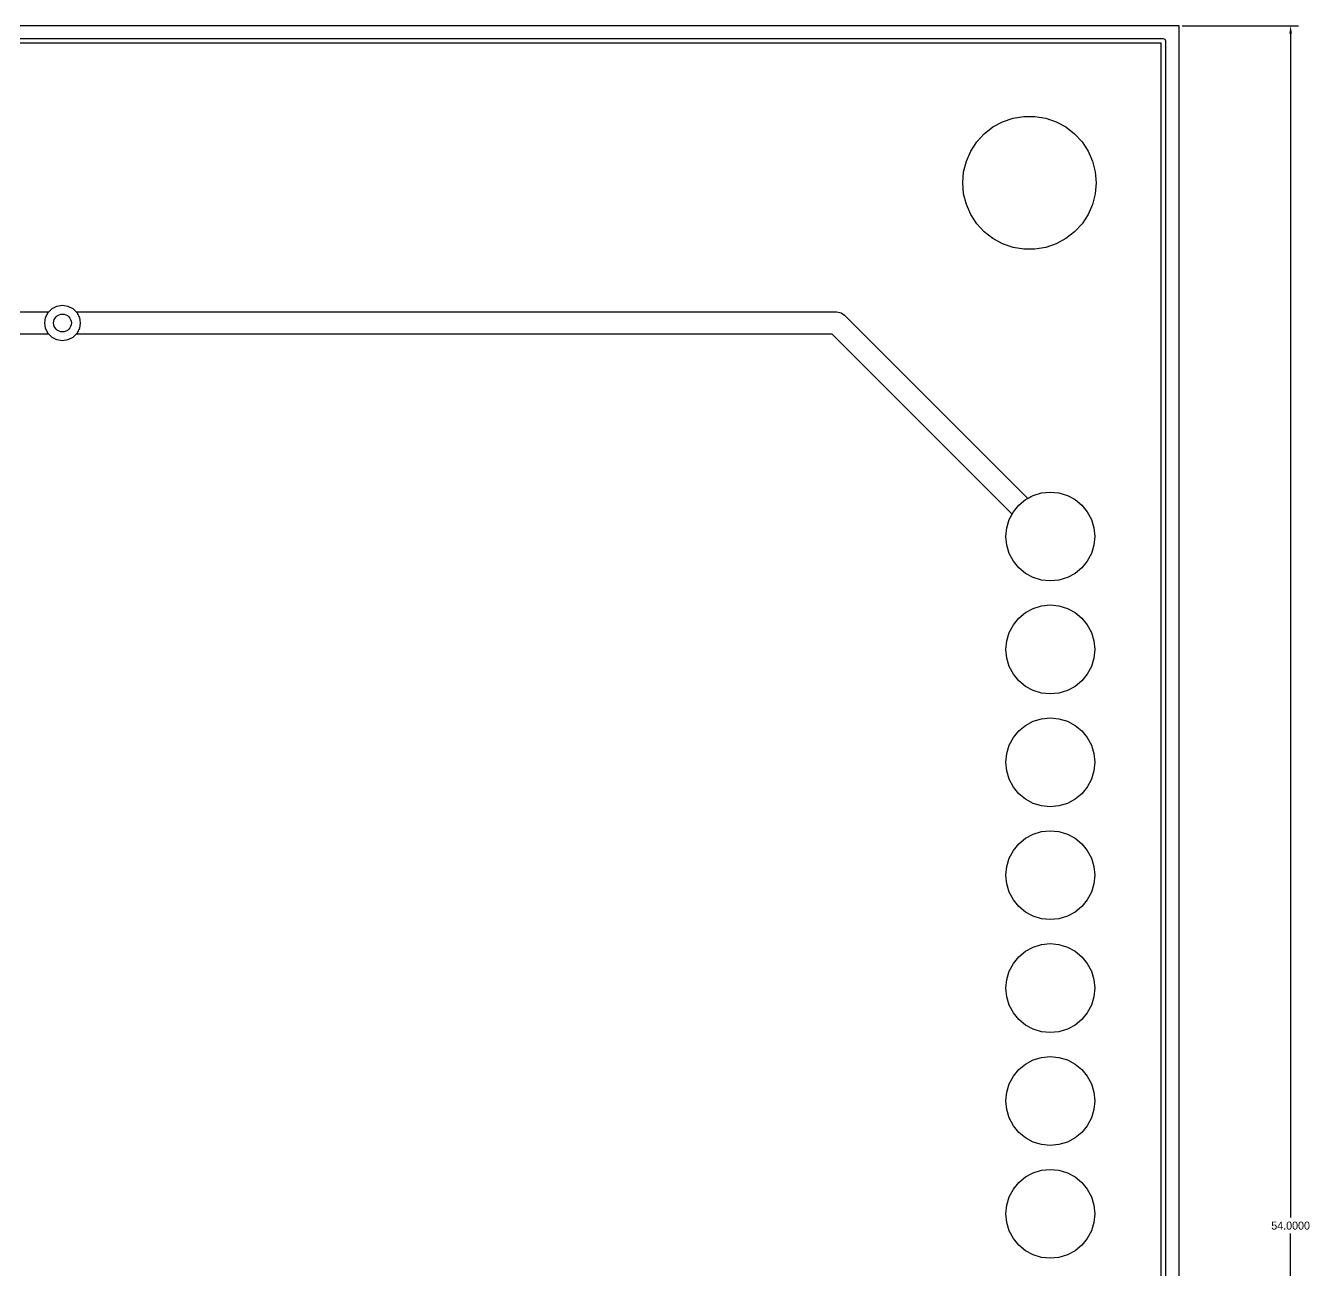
# Model space of a CAD drawing. Header units: millimetres. Extents: x 0 to 489, y -139 to 89.
# Drawn here: x 37.14 to 66.04, y 27.01 to 55.01 of the extents above; entities that cross this region are included whole.
import ezdxf

# ---------------------------------------------------------------- set-up
doc = ezdxf.new("R2010")
doc.units = ezdxf.units.MM
doc.header["$MEASUREMENT"] = 0
doc.layers.get('0').update_dxf_attribs({"linetype": 'CONTINUOUS'})
doc.layers.get('Defpoints').update_dxf_attribs({"linetype": 'CONTINUOUS'})
doc.layers.add('BLACK', color=7, linetype='CONTINUOUS')
doc.dimstyles.get("Standard").update_dxf_attribs({"dimtxt": 0.18, "dimasz": 0.18, "dimexe": 0.18, "dimexo": 0.0625, "dimgap": 0.09, "dimtad": 0, "dimtih": 1, "dimtoh": 1, "dimdec": 4, "dimzin": 0, "dimdsep": 46, "dimtxsty": 'Standard', "dimcen": 0.09, "dimadec": 0, "dimazin": 0, "dimtfac": 1, "dimtdec": 4, "dimtofl": 0, "dimtmove": 0, "dimatfit": 3, "dimfxl": 1, "dimtolj": 1, "dimtzin": 0, "dimarcsym": 0})

# ---------------------------------------------------------------- blocks, each defined once
blk = doc.blocks.new('*D0')
at = {"color": 0, "linetype": 'Continuous', "lineweight": -2, "transparency": 16777216}
for p, q in [((63.158, 55.01), (65.78, 55.01)), ((65.6, 54.83), (65.6, 28.19)), ((65.6, 1.19), (65.6, 27.83)), ((63.158, 1.01), (65.78, 1.01))]:
    blk.add_line(p, q, dxfattribs=at)
at = {"color": 0, "linetype": 'Continuous', "transparency": 16777216}
for points in [[(65.57, 54.83), (65.63, 54.83), (65.6, 55.01)], [(65.57, 1.19), (65.63, 1.19), (65.6, 1.01)]]:
    blk.add_solid(points, dxfattribs=at)
at = {"layer": 'Defpoints', "color": 0, "linetype": 'Continuous', "transparency": 16777216}
for p in [(63.096, 55.01), (63.096, 1.01), (65.6, 1.01)]:
    blk.add_point(p, dxfattribs=at)
at = {"color": 0, "linetype": 'Continuous', "transparency": 16777216, "insert": (65.6, 28.01), "char_height": 0.18, "attachment_point": 5}
blk.add_mtext('\\A1;54.0000', dxfattribs=at)

msp = doc.modelspace()

# ---------------------------------------------------------------- linework, layer by layer
at = {"linetype": 'Continuous'}
msp.add_lwpolyline([(0.09581, 1.00993), (63.09581, 1.00993), (63.09581, 55.00993), (0.09581, 55.00993)], close=True, dxfattribs=at)
at = {"layer": 'BLACK', "linetype": 'Continuous'}
for p, q in [((0.50407, 54.72039), (62.73407, 54.72039)), ((62.73407, 54.72039), (62.76907, 54.70579)), ((62.76907, 54.70579), (62.78407, 54.67039)), ((62.78407, 54.67039), (62.78407, 1.33039)), ((62.68407, 54.62039), (0.55407, 54.62039)), ((62.68407, 1.38039), (62.68407, 54.62039)), ((59.12107, 52.84909), (59.35607, 52.92949)), ((59.12107, 52.84909), (59.35607, 52.92949)), ((59.35607, 52.92949), (59.60007, 52.97029)), ((59.35607, 52.92949), (59.60007, 52.97029)), ((59.60007, 52.97029), (59.84807, 52.97029)), ((59.60007, 52.97029), (59.84807, 52.97029)), ((59.84807, 52.97029), (60.09207, 52.92949)), ((59.84807, 52.97029), (60.09207, 52.92949)), ((60.09207, 52.92949), (60.32707, 52.84909)), ((60.09207, 52.92949), (60.32707, 52.84909)), ((58.70807, 52.57899), (58.90407, 52.73119)), ((58.70807, 52.57899), (58.90407, 52.73119)), ((58.90407, 52.73119), (59.12107, 52.84909)), ((58.90407, 52.73119), (59.12107, 52.84909)), ((60.32707, 52.84909), (60.54407, 52.73119)), ((60.32707, 52.84909), (60.54407, 52.73119)), ((60.54407, 52.73119), (60.74007, 52.57899)), ((60.54407, 52.73119), (60.74007, 52.57899)), ((58.40507, 52.18929), (58.54007, 52.39669)), ((58.40507, 52.18929), (58.54007, 52.39669)), ((58.54007, 52.39669), (58.70807, 52.57899)), ((58.54007, 52.39669), (58.70807, 52.57899)), ((60.74007, 52.57899), (60.90807, 52.39669)), ((60.74007, 52.57899), (60.90807, 52.39669)), ((60.90807, 52.39669), (61.04307, 52.18929)), ((60.90807, 52.39669), (61.04307, 52.18929)), ((58.30507, 51.96239), (58.40507, 52.18929)), ((58.30507, 51.96239), (58.40507, 52.18929)), ((61.04307, 52.18929), (61.14307, 51.96239)), ((61.04307, 52.18929), (61.14307, 51.96239)), ((58.24407, 51.72229), (58.30507, 51.96239)), ((58.24407, 51.72229), (58.30507, 51.96239)), ((61.14307, 51.96239), (61.20407, 51.72229)), ((61.14307, 51.96239), (61.20407, 51.72229)), ((58.22407, 51.47539), (58.24407, 51.72229)), ((58.22407, 51.47539), (58.24407, 51.72229)), ((58.24407, 51.22849), (58.22407, 51.47539)), ((58.24407, 51.22849), (58.22407, 51.47539)), ((61.20407, 51.72229), (61.22407, 51.47539)), ((61.20407, 51.72229), (61.22407, 51.47539)), ((61.22407, 51.47539), (61.20407, 51.22849)), ((61.22407, 51.47539), (61.20407, 51.22849)), ((58.30507, 50.98839), (58.24407, 51.22849)), ((58.30507, 50.98839), (58.24407, 51.22849)), ((61.20407, 51.22849), (61.14307, 50.98839)), ((61.20407, 51.22849), (61.14307, 50.98839)), ((58.40507, 50.76149), (58.30507, 50.98839)), ((58.40507, 50.76149), (58.30507, 50.98839)), ((61.14307, 50.98839), (61.04307, 50.76149)), ((61.14307, 50.98839), (61.04307, 50.76149)), ((58.54007, 50.55409), (58.40507, 50.76149)), ((58.54007, 50.55409), (58.40507, 50.76149)), ((61.04307, 50.76149), (60.90807, 50.55409)), ((61.04307, 50.76149), (60.90807, 50.55409)), ((58.70807, 50.37179), (58.54007, 50.55409)), ((58.70807, 50.37179), (58.54007, 50.55409)), ((58.90407, 50.21969), (58.70807, 50.37179)), ((58.90407, 50.21969), (58.70807, 50.37179)), ((60.74007, 50.37179), (60.54407, 50.21969)), ((60.74007, 50.37179), (60.54407, 50.21969)), ((60.90807, 50.55409), (60.74007, 50.37179)), ((60.90807, 50.55409), (60.74007, 50.37179)), ((59.12107, 50.10169), (58.90407, 50.21969)), ((59.12107, 50.10169), (58.90407, 50.21969)), ((59.35607, 50.02129), (59.12107, 50.10169)), ((59.35607, 50.02129), (59.12107, 50.10169)), ((59.60007, 49.98049), (59.35607, 50.02129)), ((59.60007, 49.98049), (59.35607, 50.02129)), ((60.09207, 50.02129), (59.84807, 49.98049)), ((60.09207, 50.02129), (59.84807, 49.98049)), ((60.32707, 50.10169), (60.09207, 50.02129)), ((60.32707, 50.10169), (60.09207, 50.02129)), ((60.54407, 50.21969), (60.32707, 50.10169)), ((60.54407, 50.21969), (60.32707, 50.10169)), ((59.84807, 49.98049), (59.60007, 49.98049)), ((59.84807, 49.98049), (59.60007, 49.98049)), ((36.06407, 48.57039), (37.66007, 48.57039)), ((37.58907, 48.44399), (37.64507, 48.55549)), ((37.64507, 48.55549), (37.73407, 48.64399)), ((37.66007, 48.57039), (37.73407, 48.64399)), ((37.73407, 48.64399), (37.84507, 48.70079)), ((37.73407, 48.64399), (37.84507, 48.70079)), ((37.84507, 48.70079), (37.96907, 48.72039)), ((37.84507, 48.70079), (37.96907, 48.72039)), ((37.96907, 48.72039), (38.09307, 48.70079)), ((37.96907, 48.72039), (38.09307, 48.70079)), ((38.09307, 48.70079), (38.20407, 48.64399)), ((38.09307, 48.70079), (38.20407, 48.64399)), ((38.20407, 48.64399), (38.27807, 48.57039)), ((38.20407, 48.64399), (38.29307, 48.55549)), ((38.27807, 48.57039), (55.38907, 48.57039)), ((38.29307, 48.55549), (38.34907, 48.44399)), ((55.38907, 48.57039), (55.48507, 48.55139)), ((37.56907, 48.32039), (37.58907, 48.44399)), ((37.58907, 48.19679), (37.56907, 48.32039)), ((38.34907, 48.44399), (38.36907, 48.32039)), ((38.36907, 48.32039), (38.34907, 48.19679)), ((55.48507, 48.55139), (55.56607, 48.49719)), ((55.56607, 48.49719), (59.68907, 44.37389)), ((37.66007, 48.07039), (36.16807, 48.07039)), ((37.64507, 48.08529), (37.58907, 48.19679)), ((37.73407, 47.99679), (37.64507, 48.08529)), ((37.73407, 47.99679), (37.66007, 48.07039)), ((37.84507, 47.93999), (37.73407, 47.99679)), ((37.84507, 47.93999), (37.73407, 47.99679)), ((38.20407, 47.99679), (38.09307, 47.93999)), ((38.20407, 47.99679), (38.09307, 47.93999)), ((38.29307, 48.08529), (38.20407, 47.99679)), ((38.27807, 48.07039), (38.20407, 47.99679)), ((55.28507, 48.07039), (38.27807, 48.07039)), ((38.34907, 48.19679), (38.29307, 48.08529)), ((59.33507, 44.02039), (55.28507, 48.07039)), ((37.96907, 47.92039), (37.84507, 47.93999)), ((37.96907, 47.92039), (37.84507, 47.93999)), ((38.09307, 47.93999), (37.96907, 47.92039)), ((38.09307, 47.93999), (37.96907, 47.92039)), ((59.99907, 44.49619), (60.19407, 44.51539)), ((59.99907, 44.49619), (60.19407, 44.51539)), ((59.99907, 44.49619), (60.19407, 44.51539)), ((59.99907, 44.49619), (60.19407, 44.51539)), ((60.19407, 44.51539), (60.38907, 44.49619)), ((60.19407, 44.51539), (60.38907, 44.49619)), ((60.19407, 44.51539), (60.38907, 44.49619)), ((60.19407, 44.51539), (60.38907, 44.49619)), ((59.36307, 44.07099), (59.48707, 44.22249)), ((59.36307, 44.07099), (59.48707, 44.22249)), ((59.36307, 44.07099), (59.48707, 44.22249)), ((59.48707, 44.22249), (59.63807, 44.34689)), ((59.48707, 44.22249), (59.63807, 44.34689)), ((59.48707, 44.22249), (59.63807, 44.34689)), ((59.63807, 44.34689), (59.81107, 44.43929)), ((59.63807, 44.34689), (59.81107, 44.43929)), ((59.63807, 44.34689), (59.81107, 44.43929)), ((59.68907, 44.37389), (59.81107, 44.43929)), ((59.81107, 44.43929), (59.99907, 44.49619)), ((59.81107, 44.43929), (59.99907, 44.49619)), ((59.81107, 44.43929), (59.99907, 44.49619)), ((59.81107, 44.43929), (59.99907, 44.49619)), ((60.38907, 44.49619), (60.57707, 44.43929)), ((60.38907, 44.49619), (60.57707, 44.43929)), ((60.38907, 44.49619), (60.57707, 44.43929)), ((60.38907, 44.49619), (60.57707, 44.43929)), ((60.57707, 44.43929), (60.75007, 44.34689)), ((60.57707, 44.43929), (60.75007, 44.34689)), ((60.57707, 44.43929), (60.75007, 44.34689)), ((60.57707, 44.43929), (60.75007, 44.34689)), ((60.75007, 44.34689), (60.90107, 44.22249)), ((60.75007, 44.34689), (60.90107, 44.22249)), ((60.75007, 44.34689), (60.90107, 44.22249)), ((60.75007, 44.34689), (60.90107, 44.22249)), ((60.90107, 44.22249), (61.02507, 44.07099)), ((60.90107, 44.22249), (61.02507, 44.07099)), ((60.90107, 44.22249), (61.02507, 44.07099)), ((60.90107, 44.22249), (61.02507, 44.07099)), ((59.27007, 43.89809), (59.36307, 44.07099)), ((59.27007, 43.89809), (59.36307, 44.07099)), ((59.27007, 43.89809), (59.36307, 44.07099)), ((59.27007, 43.89809), (59.33507, 44.02039)), ((61.02507, 44.07099), (61.11807, 43.89809)), ((61.02507, 44.07099), (61.11807, 43.89809)), ((61.02507, 44.07099), (61.11807, 43.89809)), ((61.02507, 44.07099), (61.11807, 43.89809)), ((59.19407, 43.51539), (59.21307, 43.71049)), ((59.19407, 43.51539), (59.21307, 43.71049)), ((59.19407, 43.51539), (59.21307, 43.71049)), ((59.19407, 43.51539), (59.21307, 43.71049)), ((59.21307, 43.71049), (59.27007, 43.89809)), ((59.21307, 43.71049), (59.27007, 43.89809)), ((59.21307, 43.71049), (59.27007, 43.89809)), ((59.21307, 43.71049), (59.27007, 43.89809)), ((61.11807, 43.89809), (61.17507, 43.71049)), ((61.11807, 43.89809), (61.17507, 43.71049)), ((61.11807, 43.89809), (61.17507, 43.71049)), ((61.11807, 43.89809), (61.17507, 43.71049)), ((61.17507, 43.71049), (61.19407, 43.51539)), ((61.17507, 43.71049), (61.19407, 43.51539)), ((61.17507, 43.71049), (61.19407, 43.51539)), ((61.17507, 43.71049), (61.19407, 43.51539)), ((59.21307, 43.32029), (59.19407, 43.51539)), ((59.21307, 43.32029), (59.19407, 43.51539)), ((59.21307, 43.32029), (59.19407, 43.51539)), ((59.21307, 43.32029), (59.19407, 43.51539)), ((61.19407, 43.51539), (61.17507, 43.32029)), ((61.19407, 43.51539), (61.17507, 43.32029)), ((61.19407, 43.51539), (61.17507, 43.32029)), ((61.19407, 43.51539), (61.17507, 43.32029)), ((59.27007, 43.13269), (59.21307, 43.32029)), ((59.27007, 43.13269), (59.21307, 43.32029)), ((59.27007, 43.13269), (59.21307, 43.32029)), ((59.27007, 43.13269), (59.21307, 43.32029)), ((59.36307, 42.95979), (59.27007, 43.13269)), ((59.36307, 42.95979), (59.27007, 43.13269)), ((59.36307, 42.95979), (59.27007, 43.13269)), ((59.36307, 42.95979), (59.27007, 43.13269)), ((61.11807, 43.13269), (61.02507, 42.95979)), ((61.11807, 43.13269), (61.02507, 42.95979)), ((61.11807, 43.13269), (61.02507, 42.95979)), ((61.11807, 43.13269), (61.02507, 42.95979)), ((61.17507, 43.32029), (61.11807, 43.13269)), ((61.17507, 43.32029), (61.11807, 43.13269)), ((61.17507, 43.32029), (61.11807, 43.13269)), ((61.17507, 43.32029), (61.11807, 43.13269)), ((59.48707, 42.80829), (59.36307, 42.95979)), ((59.48707, 42.80829), (59.36307, 42.95979)), ((59.48707, 42.80829), (59.36307, 42.95979)), ((59.48707, 42.80829), (59.36307, 42.95979)), ((59.63807, 42.68389), (59.48707, 42.80829)), ((59.63807, 42.68389), (59.48707, 42.80829)), ((59.63807, 42.68389), (59.48707, 42.80829)), ((59.63807, 42.68389), (59.48707, 42.80829)), ((60.90107, 42.80829), (60.75007, 42.68389)), ((60.90107, 42.80829), (60.75007, 42.68389)), ((60.90107, 42.80829), (60.75007, 42.68389)), ((60.90107, 42.80829), (60.75007, 42.68389)), ((61.02507, 42.95979), (60.90107, 42.80829)), ((61.02507, 42.95979), (60.90107, 42.80829)), ((61.02507, 42.95979), (60.90107, 42.80829)), ((61.02507, 42.95979), (60.90107, 42.80829)), ((59.81107, 42.59149), (59.63807, 42.68389)), ((59.81107, 42.59149), (59.63807, 42.68389)), ((59.81107, 42.59149), (59.63807, 42.68389)), ((59.81107, 42.59149), (59.63807, 42.68389)), ((59.99907, 42.53459), (59.81107, 42.59149)), ((59.99907, 42.53459), (59.81107, 42.59149)), ((59.99907, 42.53459), (59.81107, 42.59149)), ((59.99907, 42.53459), (59.81107, 42.59149)), ((60.19407, 42.51539), (59.99907, 42.53459)), ((60.19407, 42.51539), (59.99907, 42.53459)), ((60.19407, 42.51539), (59.99907, 42.53459)), ((60.19407, 42.51539), (59.99907, 42.53459)), ((60.38907, 42.53459), (60.19407, 42.51539)), ((60.38907, 42.53459), (60.19407, 42.51539)), ((60.38907, 42.53459), (60.19407, 42.51539)), ((60.38907, 42.53459), (60.19407, 42.51539)), ((60.57707, 42.59149), (60.38907, 42.53459)), ((60.57707, 42.59149), (60.38907, 42.53459)), ((60.57707, 42.59149), (60.38907, 42.53459)), ((60.57707, 42.59149), (60.38907, 42.53459)), ((60.75007, 42.68389), (60.57707, 42.59149)), ((60.75007, 42.68389), (60.57707, 42.59149)), ((60.75007, 42.68389), (60.57707, 42.59149)), ((60.75007, 42.68389), (60.57707, 42.59149)), ((59.81107, 41.89929), (59.99907, 41.95619)), ((59.81107, 41.89929), (59.99907, 41.95619)), ((59.81107, 41.89929), (59.99907, 41.95619)), ((59.81107, 41.89929), (59.99907, 41.95619)), ((59.99907, 41.95619), (60.19407, 41.97539)), ((59.99907, 41.95619), (60.19407, 41.97539)), ((59.99907, 41.95619), (60.19407, 41.97539)), ((59.99907, 41.95619), (60.19407, 41.97539)), ((60.19407, 41.97539), (60.38907, 41.95619)), ((60.19407, 41.97539), (60.38907, 41.95619)), ((60.19407, 41.97539), (60.38907, 41.95619)), ((60.19407, 41.97539), (60.38907, 41.95619)), ((60.38907, 41.95619), (60.57707, 41.89929)), ((60.38907, 41.95619), (60.57707, 41.89929)), ((60.38907, 41.95619), (60.57707, 41.89929)), ((60.38907, 41.95619), (60.57707, 41.89929)), ((59.36307, 41.53099), (59.48707, 41.68249)), ((59.36307, 41.53099), (59.48707, 41.68249)), ((59.36307, 41.53099), (59.48707, 41.68249)), ((59.36307, 41.53099), (59.48707, 41.68249)), ((59.48707, 41.68249), (59.63807, 41.80689)), ((59.48707, 41.68249), (59.63807, 41.80689)), ((59.48707, 41.68249), (59.63807, 41.80689)), ((59.48707, 41.68249), (59.63807, 41.80689)), ((59.63807, 41.80689), (59.81107, 41.89929)), ((59.63807, 41.80689), (59.81107, 41.89929)), ((59.63807, 41.80689), (59.81107, 41.89929)), ((59.63807, 41.80689), (59.81107, 41.89929)), ((60.57707, 41.89929), (60.75007, 41.80689)), ((60.57707, 41.89929), (60.75007, 41.80689)), ((60.57707, 41.89929), (60.75007, 41.80689)), ((60.57707, 41.89929), (60.75007, 41.80689)), ((60.75007, 41.80689), (60.90107, 41.68249)), ((60.75007, 41.80689), (60.90107, 41.68249)), ((60.75007, 41.80689), (60.90107, 41.68249)), ((60.75007, 41.80689), (60.90107, 41.68249)), ((60.90107, 41.68249), (61.02507, 41.53099)), ((60.90107, 41.68249), (61.02507, 41.53099)), ((60.90107, 41.68249), (61.02507, 41.53099)), ((60.90107, 41.68249), (61.02507, 41.53099)), ((59.21307, 41.17049), (59.27007, 41.35809)), ((59.21307, 41.17049), (59.27007, 41.35809)), ((59.21307, 41.17049), (59.27007, 41.35809)), ((59.21307, 41.17049), (59.27007, 41.35809)), ((59.27007, 41.35809), (59.36307, 41.53099)), ((59.27007, 41.35809), (59.36307, 41.53099)), ((59.27007, 41.35809), (59.36307, 41.53099)), ((59.27007, 41.35809), (59.36307, 41.53099)), ((61.02507, 41.53099), (61.11807, 41.35809)), ((61.02507, 41.53099), (61.11807, 41.35809)), ((61.02507, 41.53099), (61.11807, 41.35809)), ((61.02507, 41.53099), (61.11807, 41.35809)), ((61.11807, 41.35809), (61.17507, 41.17049)), ((61.11807, 41.35809), (61.17507, 41.17049)), ((61.11807, 41.35809), (61.17507, 41.17049)), ((61.11807, 41.35809), (61.17507, 41.17049)), ((59.19407, 40.97539), (59.21307, 41.17049)), ((59.19407, 40.97539), (59.21307, 41.17049)), ((59.19407, 40.97539), (59.21307, 41.17049)), ((59.19407, 40.97539), (59.21307, 41.17049)), ((61.17507, 41.17049), (61.19407, 40.97539)), ((61.17507, 41.17049), (61.19407, 40.97539)), ((61.17507, 41.17049), (61.19407, 40.97539)), ((61.17507, 41.17049), (61.19407, 40.97539)), ((59.21307, 40.78029), (59.19407, 40.97539)), ((59.21307, 40.78029), (59.19407, 40.97539)), ((59.21307, 40.78029), (59.19407, 40.97539)), ((59.21307, 40.78029), (59.19407, 40.97539)), ((59.27007, 40.59269), (59.21307, 40.78029)), ((59.27007, 40.59269), (59.21307, 40.78029)), ((59.27007, 40.59269), (59.21307, 40.78029)), ((59.27007, 40.59269), (59.21307, 40.78029)), ((61.17507, 40.78029), (61.11807, 40.59269)), ((61.17507, 40.78029), (61.11807, 40.59269)), ((61.17507, 40.78029), (61.11807, 40.59269)), ((61.17507, 40.78029), (61.11807, 40.59269)), ((61.19407, 40.97539), (61.17507, 40.78029)), ((61.19407, 40.97539), (61.17507, 40.78029)), ((61.19407, 40.97539), (61.17507, 40.78029)), ((61.19407, 40.97539), (61.17507, 40.78029)), ((59.36307, 40.41979), (59.27007, 40.59269)), ((59.36307, 40.41979), (59.27007, 40.59269)), ((59.36307, 40.41979), (59.27007, 40.59269)), ((59.36307, 40.41979), (59.27007, 40.59269)), ((61.11807, 40.59269), (61.02507, 40.41979)), ((61.11807, 40.59269), (61.02507, 40.41979)), ((61.11807, 40.59269), (61.02507, 40.41979)), ((61.11807, 40.59269), (61.02507, 40.41979)), ((59.48707, 40.26829), (59.36307, 40.41979)), ((59.48707, 40.26829), (59.36307, 40.41979)), ((59.48707, 40.26829), (59.36307, 40.41979)), ((59.48707, 40.26829), (59.36307, 40.41979)), ((59.63807, 40.14389), (59.48707, 40.26829)), ((59.63807, 40.14389), (59.48707, 40.26829)), ((59.63807, 40.14389), (59.48707, 40.26829)), ((59.63807, 40.14389), (59.48707, 40.26829)), ((60.90107, 40.26829), (60.75007, 40.14389)), ((60.90107, 40.26829), (60.75007, 40.14389)), ((60.90107, 40.26829), (60.75007, 40.14389)), ((60.90107, 40.26829), (60.75007, 40.14389)), ((61.02507, 40.41979), (60.90107, 40.26829)), ((61.02507, 40.41979), (60.90107, 40.26829)), ((61.02507, 40.41979), (60.90107, 40.26829)), ((61.02507, 40.41979), (60.90107, 40.26829)), ((59.81107, 40.05149), (59.63807, 40.14389)), ((59.81107, 40.05149), (59.63807, 40.14389)), ((59.81107, 40.05149), (59.63807, 40.14389)), ((59.81107, 40.05149), (59.63807, 40.14389)), ((59.99907, 39.99459), (59.81107, 40.05149)), ((59.99907, 39.99459), (59.81107, 40.05149)), ((59.99907, 39.99459), (59.81107, 40.05149)), ((59.99907, 39.99459), (59.81107, 40.05149)), ((60.19407, 39.97539), (59.99907, 39.99459)), ((60.19407, 39.97539), (59.99907, 39.99459)), ((60.19407, 39.97539), (59.99907, 39.99459)), ((60.19407, 39.97539), (59.99907, 39.99459)), ((60.38907, 39.99459), (60.19407, 39.97539)), ((60.38907, 39.99459), (60.19407, 39.97539)), ((60.38907, 39.99459), (60.19407, 39.97539)), ((60.38907, 39.99459), (60.19407, 39.97539)), ((60.57707, 40.05149), (60.38907, 39.99459)), ((60.57707, 40.05149), (60.38907, 39.99459)), ((60.57707, 40.05149), (60.38907, 39.99459)), ((60.57707, 40.05149), (60.38907, 39.99459)), ((60.75007, 40.14389), (60.57707, 40.05149)), ((60.75007, 40.14389), (60.57707, 40.05149)), ((60.75007, 40.14389), (60.57707, 40.05149)), ((60.75007, 40.14389), (60.57707, 40.05149)), ((59.63807, 39.26689), (59.81107, 39.35929)), ((59.63807, 39.26689), (59.81107, 39.35929)), ((59.63807, 39.26689), (59.81107, 39.35929)), ((59.63807, 39.26689), (59.81107, 39.35929)), ((59.81107, 39.35929), (59.99907, 39.41619)), ((59.81107, 39.35929), (59.99907, 39.41619)), ((59.81107, 39.35929), (59.99907, 39.41619)), ((59.81107, 39.35929), (59.99907, 39.41619)), ((59.99907, 39.41619), (60.19407, 39.43539)), ((59.99907, 39.41619), (60.19407, 39.43539)), ((59.99907, 39.41619), (60.19407, 39.43539)), ((59.99907, 39.41619), (60.19407, 39.43539)), ((60.19407, 39.43539), (60.38907, 39.41619)), ((60.19407, 39.43539), (60.38907, 39.41619)), ((60.19407, 39.43539), (60.38907, 39.41619)), ((60.19407, 39.43539), (60.38907, 39.41619)), ((60.38907, 39.41619), (60.57707, 39.35929)), ((60.38907, 39.41619), (60.57707, 39.35929)), ((60.38907, 39.41619), (60.57707, 39.35929)), ((60.38907, 39.41619), (60.57707, 39.35929)), ((60.57707, 39.35929), (60.75007, 39.26689)), ((60.57707, 39.35929), (60.75007, 39.26689)), ((60.57707, 39.35929), (60.75007, 39.26689)), ((60.57707, 39.35929), (60.75007, 39.26689)), ((59.36307, 38.99099), (59.48707, 39.14249)), ((59.36307, 38.99099), (59.48707, 39.14249)), ((59.36307, 38.99099), (59.48707, 39.14249)), ((59.36307, 38.99099), (59.48707, 39.14249)), ((59.48707, 39.14249), (59.63807, 39.26689)), ((59.48707, 39.14249), (59.63807, 39.26689)), ((59.48707, 39.14249), (59.63807, 39.26689)), ((59.48707, 39.14249), (59.63807, 39.26689)), ((60.75007, 39.26689), (60.90107, 39.14249)), ((60.75007, 39.26689), (60.90107, 39.14249)), ((60.75007, 39.26689), (60.90107, 39.14249)), ((60.75007, 39.26689), (60.90107, 39.14249)), ((60.90107, 39.14249), (61.02507, 38.99099)), ((60.90107, 39.14249), (61.02507, 38.99099)), ((60.90107, 39.14249), (61.02507, 38.99099)), ((60.90107, 39.14249), (61.02507, 38.99099)), ((59.21307, 38.63049), (59.27007, 38.81809)), ((59.21307, 38.63049), (59.27007, 38.81809)), ((59.21307, 38.63049), (59.27007, 38.81809)), ((59.21307, 38.63049), (59.27007, 38.81809)), ((59.27007, 38.81809), (59.36307, 38.99099)), ((59.27007, 38.81809), (59.36307, 38.99099)), ((59.27007, 38.81809), (59.36307, 38.99099)), ((59.27007, 38.81809), (59.36307, 38.99099)), ((61.02507, 38.99099), (61.11807, 38.81809)), ((61.02507, 38.99099), (61.11807, 38.81809)), ((61.02507, 38.99099), (61.11807, 38.81809)), ((61.02507, 38.99099), (61.11807, 38.81809)), ((61.11807, 38.81809), (61.17507, 38.63049)), ((61.11807, 38.81809), (61.17507, 38.63049)), ((61.11807, 38.81809), (61.17507, 38.63049)), ((61.11807, 38.81809), (61.17507, 38.63049)), ((59.19407, 38.43539), (59.21307, 38.63049)), ((59.19407, 38.43539), (59.21307, 38.63049)), ((59.19407, 38.43539), (59.21307, 38.63049)), ((59.19407, 38.43539), (59.21307, 38.63049)), ((61.17507, 38.63049), (61.19407, 38.43539)), ((61.17507, 38.63049), (61.19407, 38.43539)), ((61.17507, 38.63049), (61.19407, 38.43539)), ((61.17507, 38.63049), (61.19407, 38.43539)), ((59.21307, 38.24029), (59.19407, 38.43539)), ((59.21307, 38.24029), (59.19407, 38.43539)), ((59.21307, 38.24029), (59.19407, 38.43539)), ((59.21307, 38.24029), (59.19407, 38.43539)), ((59.27007, 38.05269), (59.21307, 38.24029)), ((59.27007, 38.05269), (59.21307, 38.24029)), ((59.27007, 38.05269), (59.21307, 38.24029)), ((59.27007, 38.05269), (59.21307, 38.24029)), ((61.17507, 38.24029), (61.11807, 38.05269)), ((61.17507, 38.24029), (61.11807, 38.05269)), ((61.17507, 38.24029), (61.11807, 38.05269)), ((61.17507, 38.24029), (61.11807, 38.05269)), ((61.19407, 38.43539), (61.17507, 38.24029)), ((61.19407, 38.43539), (61.17507, 38.24029)), ((61.19407, 38.43539), (61.17507, 38.24029)), ((61.19407, 38.43539), (61.17507, 38.24029)), ((59.36307, 37.87979), (59.27007, 38.05269)), ((59.36307, 37.87979), (59.27007, 38.05269)), ((59.36307, 37.87979), (59.27007, 38.05269)), ((59.36307, 37.87979), (59.27007, 38.05269)), ((59.48707, 37.72829), (59.36307, 37.87979)), ((59.48707, 37.72829), (59.36307, 37.87979)), ((59.48707, 37.72829), (59.36307, 37.87979)), ((59.48707, 37.72829), (59.36307, 37.87979)), ((61.02507, 37.87979), (60.90107, 37.72829)), ((61.02507, 37.87979), (60.90107, 37.72829)), ((61.02507, 37.87979), (60.90107, 37.72829)), ((61.02507, 37.87979), (60.90107, 37.72829)), ((61.11807, 38.05269), (61.02507, 37.87979)), ((61.11807, 38.05269), (61.02507, 37.87979)), ((61.11807, 38.05269), (61.02507, 37.87979)), ((61.11807, 38.05269), (61.02507, 37.87979)), ((59.63807, 37.60389), (59.48707, 37.72829)), ((59.63807, 37.60389), (59.48707, 37.72829)), ((59.63807, 37.60389), (59.48707, 37.72829)), ((59.63807, 37.60389), (59.48707, 37.72829)), ((59.81107, 37.51149), (59.63807, 37.60389)), ((59.81107, 37.51149), (59.63807, 37.60389)), ((59.81107, 37.51149), (59.63807, 37.60389)), ((59.81107, 37.51149), (59.63807, 37.60389)), ((60.75007, 37.60389), (60.57707, 37.51149)), ((60.75007, 37.60389), (60.57707, 37.51149)), ((60.75007, 37.60389), (60.57707, 37.51149)), ((60.75007, 37.60389), (60.57707, 37.51149)), ((60.90107, 37.72829), (60.75007, 37.60389)), ((60.90107, 37.72829), (60.75007, 37.60389)), ((60.90107, 37.72829), (60.75007, 37.60389)), ((60.90107, 37.72829), (60.75007, 37.60389)), ((59.99907, 37.45459), (59.81107, 37.51149)), ((59.99907, 37.45459), (59.81107, 37.51149)), ((59.99907, 37.45459), (59.81107, 37.51149)), ((59.99907, 37.45459), (59.81107, 37.51149)), ((60.19407, 37.43539), (59.99907, 37.45459)), ((60.19407, 37.43539), (59.99907, 37.45459)), ((60.19407, 37.43539), (59.99907, 37.45459)), ((60.19407, 37.43539), (59.99907, 37.45459)), ((60.38907, 37.45459), (60.19407, 37.43539)), ((60.38907, 37.45459), (60.19407, 37.43539)), ((60.38907, 37.45459), (60.19407, 37.43539)), ((60.38907, 37.45459), (60.19407, 37.43539)), ((60.57707, 37.51149), (60.38907, 37.45459)), ((60.57707, 37.51149), (60.38907, 37.45459)), ((60.57707, 37.51149), (60.38907, 37.45459)), ((60.57707, 37.51149), (60.38907, 37.45459)), ((59.48707, 36.60249), (59.63807, 36.72689)), ((59.48707, 36.60249), (59.63807, 36.72689)), ((59.48707, 36.60249), (59.63807, 36.72689)), ((59.48707, 36.60249), (59.63807, 36.72689)), ((59.63807, 36.72689), (59.81107, 36.81929)), ((59.63807, 36.72689), (59.81107, 36.81929)), ((59.63807, 36.72689), (59.81107, 36.81929)), ((59.63807, 36.72689), (59.81107, 36.81929)), ((59.81107, 36.81929), (59.99907, 36.87619)), ((59.81107, 36.81929), (59.99907, 36.87619)), ((59.81107, 36.81929), (59.99907, 36.87619)), ((59.81107, 36.81929), (59.99907, 36.87619)), ((59.99907, 36.87619), (60.19407, 36.89539)), ((59.99907, 36.87619), (60.19407, 36.89539)), ((59.99907, 36.87619), (60.19407, 36.89539)), ((59.99907, 36.87619), (60.19407, 36.89539)), ((60.19407, 36.89539), (60.38907, 36.87619)), ((60.19407, 36.89539), (60.38907, 36.87619)), ((60.19407, 36.89539), (60.38907, 36.87619)), ((60.19407, 36.89539), (60.38907, 36.87619)), ((60.38907, 36.87619), (60.57707, 36.81929)), ((60.38907, 36.87619), (60.57707, 36.81929)), ((60.38907, 36.87619), (60.57707, 36.81929)), ((60.38907, 36.87619), (60.57707, 36.81929)), ((60.57707, 36.81929), (60.75007, 36.72689)), ((60.57707, 36.81929), (60.75007, 36.72689)), ((60.57707, 36.81929), (60.75007, 36.72689)), ((60.57707, 36.81929), (60.75007, 36.72689)), ((60.75007, 36.72689), (60.90107, 36.60249)), ((60.75007, 36.72689), (60.90107, 36.60249)), ((60.75007, 36.72689), (60.90107, 36.60249)), ((60.75007, 36.72689), (60.90107, 36.60249)), ((59.27007, 36.27809), (59.36307, 36.45099)), ((59.27007, 36.27809), (59.36307, 36.45099)), ((59.27007, 36.27809), (59.36307, 36.45099)), ((59.27007, 36.27809), (59.36307, 36.45099)), ((59.36307, 36.45099), (59.48707, 36.60249)), ((59.36307, 36.45099), (59.48707, 36.60249)), ((59.36307, 36.45099), (59.48707, 36.60249)), ((59.36307, 36.45099), (59.48707, 36.60249)), ((60.90107, 36.60249), (61.02507, 36.45099)), ((60.90107, 36.60249), (61.02507, 36.45099)), ((60.90107, 36.60249), (61.02507, 36.45099)), ((60.90107, 36.60249), (61.02507, 36.45099)), ((61.02507, 36.45099), (61.11807, 36.27809)), ((61.02507, 36.45099), (61.11807, 36.27809)), ((61.02507, 36.45099), (61.11807, 36.27809)), ((61.02507, 36.45099), (61.11807, 36.27809)), ((59.21307, 36.09049), (59.27007, 36.27809)), ((59.21307, 36.09049), (59.27007, 36.27809)), ((59.21307, 36.09049), (59.27007, 36.27809)), ((59.21307, 36.09049), (59.27007, 36.27809)), ((61.11807, 36.27809), (61.17507, 36.09049)), ((61.11807, 36.27809), (61.17507, 36.09049)), ((61.11807, 36.27809), (61.17507, 36.09049)), ((61.11807, 36.27809), (61.17507, 36.09049)), ((59.19407, 35.89539), (59.21307, 36.09049)), ((59.19407, 35.89539), (59.21307, 36.09049)), ((59.19407, 35.89539), (59.21307, 36.09049)), ((59.19407, 35.89539), (59.21307, 36.09049)), ((59.21307, 35.70029), (59.19407, 35.89539)), ((59.21307, 35.70029), (59.19407, 35.89539)), ((59.21307, 35.70029), (59.19407, 35.89539)), ((59.21307, 35.70029), (59.19407, 35.89539)), ((61.17507, 36.09049), (61.19407, 35.89539)), ((61.17507, 36.09049), (61.19407, 35.89539)), ((61.17507, 36.09049), (61.19407, 35.89539)), ((61.17507, 36.09049), (61.19407, 35.89539)), ((61.19407, 35.89539), (61.17507, 35.70029)), ((61.19407, 35.89539), (61.17507, 35.70029)), ((61.19407, 35.89539), (61.17507, 35.70029)), ((61.19407, 35.89539), (61.17507, 35.70029)), ((59.27007, 35.51269), (59.21307, 35.70029)), ((59.27007, 35.51269), (59.21307, 35.70029)), ((59.27007, 35.51269), (59.21307, 35.70029)), ((59.27007, 35.51269), (59.21307, 35.70029)), ((61.17507, 35.70029), (61.11807, 35.51269)), ((61.17507, 35.70029), (61.11807, 35.51269)), ((61.17507, 35.70029), (61.11807, 35.51269)), ((61.17507, 35.70029), (61.11807, 35.51269)), ((59.36307, 35.33979), (59.27007, 35.51269)), ((59.36307, 35.33979), (59.27007, 35.51269)), ((59.36307, 35.33979), (59.27007, 35.51269)), ((59.36307, 35.33979), (59.27007, 35.51269)), ((59.48707, 35.18829), (59.36307, 35.33979)), ((59.48707, 35.18829), (59.36307, 35.33979)), ((59.48707, 35.18829), (59.36307, 35.33979)), ((59.48707, 35.18829), (59.36307, 35.33979)), ((61.02507, 35.33979), (60.90107, 35.18829)), ((61.02507, 35.33979), (60.90107, 35.18829)), ((61.02507, 35.33979), (60.90107, 35.18829)), ((61.02507, 35.33979), (60.90107, 35.18829)), ((61.11807, 35.51269), (61.02507, 35.33979)), ((61.11807, 35.51269), (61.02507, 35.33979)), ((61.11807, 35.51269), (61.02507, 35.33979)), ((61.11807, 35.51269), (61.02507, 35.33979)), ((59.63807, 35.06389), (59.48707, 35.18829)), ((59.63807, 35.06389), (59.48707, 35.18829)), ((59.63807, 35.06389), (59.48707, 35.18829)), ((59.63807, 35.06389), (59.48707, 35.18829)), ((59.81107, 34.97149), (59.63807, 35.06389)), ((59.81107, 34.97149), (59.63807, 35.06389)), ((59.81107, 34.97149), (59.63807, 35.06389)), ((59.81107, 34.97149), (59.63807, 35.06389)), ((59.99907, 34.91459), (59.81107, 34.97149)), ((59.99907, 34.91459), (59.81107, 34.97149)), ((59.99907, 34.91459), (59.81107, 34.97149)), ((59.99907, 34.91459), (59.81107, 34.97149)), ((60.57707, 34.97149), (60.38907, 34.91459)), ((60.57707, 34.97149), (60.38907, 34.91459)), ((60.57707, 34.97149), (60.38907, 34.91459)), ((60.57707, 34.97149), (60.38907, 34.91459)), ((60.75007, 35.06389), (60.57707, 34.97149)), ((60.75007, 35.06389), (60.57707, 34.97149)), ((60.75007, 35.06389), (60.57707, 34.97149)), ((60.75007, 35.06389), (60.57707, 34.97149)), ((60.90107, 35.18829), (60.75007, 35.06389)), ((60.90107, 35.18829), (60.75007, 35.06389)), ((60.90107, 35.18829), (60.75007, 35.06389)), ((60.90107, 35.18829), (60.75007, 35.06389)), ((60.19407, 34.89539), (59.99907, 34.91459)), ((60.19407, 34.89539), (59.99907, 34.91459)), ((60.19407, 34.89539), (59.99907, 34.91459)), ((60.19407, 34.89539), (59.99907, 34.91459)), ((60.38907, 34.91459), (60.19407, 34.89539)), ((60.38907, 34.91459), (60.19407, 34.89539)), ((60.38907, 34.91459), (60.19407, 34.89539)), ((60.38907, 34.91459), (60.19407, 34.89539)), ((59.48707, 34.06249), (59.63807, 34.18689)), ((59.48707, 34.06249), (59.63807, 34.18689)), ((59.48707, 34.06249), (59.63807, 34.18689)), ((59.48707, 34.06249), (59.63807, 34.18689)), ((59.63807, 34.18689), (59.81107, 34.27929)), ((59.63807, 34.18689), (59.81107, 34.27929)), ((59.63807, 34.18689), (59.81107, 34.27929)), ((59.63807, 34.18689), (59.81107, 34.27929)), ((59.81107, 34.27929), (59.99907, 34.33619)), ((59.81107, 34.27929), (59.99907, 34.33619)), ((59.81107, 34.27929), (59.99907, 34.33619)), ((59.81107, 34.27929), (59.99907, 34.33619)), ((59.99907, 34.33619), (60.19407, 34.35539)), ((59.99907, 34.33619), (60.19407, 34.35539)), ((59.99907, 34.33619), (60.19407, 34.35539)), ((59.99907, 34.33619), (60.19407, 34.35539)), ((60.19407, 34.35539), (60.38907, 34.33619)), ((60.19407, 34.35539), (60.38907, 34.33619)), ((60.19407, 34.35539), (60.38907, 34.33619)), ((60.19407, 34.35539), (60.38907, 34.33619)), ((60.38907, 34.33619), (60.57707, 34.27929)), ((60.38907, 34.33619), (60.57707, 34.27929)), ((60.38907, 34.33619), (60.57707, 34.27929)), ((60.38907, 34.33619), (60.57707, 34.27929)), ((60.57707, 34.27929), (60.75007, 34.18689)), ((60.57707, 34.27929), (60.75007, 34.18689)), ((60.57707, 34.27929), (60.75007, 34.18689)), ((60.57707, 34.27929), (60.75007, 34.18689)), ((60.75007, 34.18689), (60.90107, 34.06249)), ((60.75007, 34.18689), (60.90107, 34.06249)), ((60.75007, 34.18689), (60.90107, 34.06249)), ((60.75007, 34.18689), (60.90107, 34.06249)), ((59.27007, 33.73809), (59.36307, 33.91099)), ((59.27007, 33.73809), (59.36307, 33.91099)), ((59.27007, 33.73809), (59.36307, 33.91099)), ((59.27007, 33.73809), (59.36307, 33.91099)), ((59.36307, 33.91099), (59.48707, 34.06249)), ((59.36307, 33.91099), (59.48707, 34.06249)), ((59.36307, 33.91099), (59.48707, 34.06249)), ((59.36307, 33.91099), (59.48707, 34.06249)), ((60.90107, 34.06249), (61.02507, 33.91099)), ((60.90107, 34.06249), (61.02507, 33.91099)), ((60.90107, 34.06249), (61.02507, 33.91099)), ((60.90107, 34.06249), (61.02507, 33.91099)), ((61.02507, 33.91099), (61.11807, 33.73809)), ((61.02507, 33.91099), (61.11807, 33.73809)), ((61.02507, 33.91099), (61.11807, 33.73809)), ((61.02507, 33.91099), (61.11807, 33.73809)), ((59.19407, 33.35539), (59.21307, 33.55049)), ((59.19407, 33.35539), (59.21307, 33.55049)), ((59.19407, 33.35539), (59.21307, 33.55049)), ((59.19407, 33.35539), (59.21307, 33.55049)), ((59.21307, 33.55049), (59.27007, 33.73809)), ((59.21307, 33.55049), (59.27007, 33.73809)), ((59.21307, 33.55049), (59.27007, 33.73809)), ((59.21307, 33.55049), (59.27007, 33.73809)), ((61.11807, 33.73809), (61.17507, 33.55049)), ((61.11807, 33.73809), (61.17507, 33.55049)), ((61.11807, 33.73809), (61.17507, 33.55049)), ((61.11807, 33.73809), (61.17507, 33.55049)), ((61.17507, 33.55049), (61.19407, 33.35539)), ((61.17507, 33.55049), (61.19407, 33.35539)), ((61.17507, 33.55049), (61.19407, 33.35539)), ((61.17507, 33.55049), (61.19407, 33.35539)), ((59.21307, 33.16029), (59.19407, 33.35539)), ((59.21307, 33.16029), (59.19407, 33.35539)), ((59.21307, 33.16029), (59.19407, 33.35539)), ((59.21307, 33.16029), (59.19407, 33.35539)), ((61.19407, 33.35539), (61.17507, 33.16029)), ((61.19407, 33.35539), (61.17507, 33.16029)), ((61.19407, 33.35539), (61.17507, 33.16029)), ((61.19407, 33.35539), (61.17507, 33.16029)), ((59.27007, 32.97269), (59.21307, 33.16029)), ((59.27007, 32.97269), (59.21307, 33.16029)), ((59.27007, 32.97269), (59.21307, 33.16029)), ((59.27007, 32.97269), (59.21307, 33.16029)), ((59.36307, 32.79979), (59.27007, 32.97269)), ((59.36307, 32.79979), (59.27007, 32.97269)), ((59.36307, 32.79979), (59.27007, 32.97269)), ((59.36307, 32.79979), (59.27007, 32.97269)), ((61.11807, 32.97269), (61.02507, 32.79979)), ((61.11807, 32.97269), (61.02507, 32.79979)), ((61.11807, 32.97269), (61.02507, 32.79979)), ((61.11807, 32.97269), (61.02507, 32.79979)), ((61.17507, 33.16029), (61.11807, 32.97269)), ((61.17507, 33.16029), (61.11807, 32.97269)), ((61.17507, 33.16029), (61.11807, 32.97269)), ((61.17507, 33.16029), (61.11807, 32.97269)), ((59.48707, 32.64829), (59.36307, 32.79979)), ((59.48707, 32.64829), (59.36307, 32.79979)), ((59.48707, 32.64829), (59.36307, 32.79979)), ((59.48707, 32.64829), (59.36307, 32.79979)), ((61.02507, 32.79979), (60.90107, 32.64829)), ((61.02507, 32.79979), (60.90107, 32.64829)), ((61.02507, 32.79979), (60.90107, 32.64829)), ((61.02507, 32.79979), (60.90107, 32.64829)), ((59.63807, 32.52389), (59.48707, 32.64829)), ((59.63807, 32.52389), (59.48707, 32.64829)), ((59.63807, 32.52389), (59.48707, 32.64829)), ((59.63807, 32.52389), (59.48707, 32.64829)), ((59.81107, 32.43149), (59.63807, 32.52389)), ((59.81107, 32.43149), (59.63807, 32.52389)), ((59.81107, 32.43149), (59.63807, 32.52389)), ((59.81107, 32.43149), (59.63807, 32.52389)), ((59.99907, 32.37459), (59.81107, 32.43149)), ((59.99907, 32.37459), (59.81107, 32.43149)), ((59.99907, 32.37459), (59.81107, 32.43149)), ((59.99907, 32.37459), (59.81107, 32.43149)), ((60.19407, 32.35539), (59.99907, 32.37459)), ((60.19407, 32.35539), (59.99907, 32.37459)), ((60.19407, 32.35539), (59.99907, 32.37459)), ((60.19407, 32.35539), (59.99907, 32.37459)), ((60.38907, 32.37459), (60.19407, 32.35539)), ((60.38907, 32.37459), (60.19407, 32.35539)), ((60.38907, 32.37459), (60.19407, 32.35539)), ((60.38907, 32.37459), (60.19407, 32.35539)), ((60.57707, 32.43149), (60.38907, 32.37459)), ((60.57707, 32.43149), (60.38907, 32.37459)), ((60.57707, 32.43149), (60.38907, 32.37459)), ((60.57707, 32.43149), (60.38907, 32.37459)), ((60.75007, 32.52389), (60.57707, 32.43149)), ((60.75007, 32.52389), (60.57707, 32.43149)), ((60.75007, 32.52389), (60.57707, 32.43149)), ((60.75007, 32.52389), (60.57707, 32.43149)), ((60.90107, 32.64829), (60.75007, 32.52389)), ((60.90107, 32.64829), (60.75007, 32.52389)), ((60.90107, 32.64829), (60.75007, 32.52389)), ((60.90107, 32.64829), (60.75007, 32.52389)), ((59.81107, 31.73929), (59.99907, 31.79619)), ((59.81107, 31.73929), (59.99907, 31.79619)), ((59.81107, 31.73929), (59.99907, 31.79619)), ((59.81107, 31.73929), (59.99907, 31.79619)), ((59.99907, 31.79619), (60.19407, 31.81539)), ((59.99907, 31.79619), (60.19407, 31.81539)), ((59.99907, 31.79619), (60.19407, 31.81539)), ((59.99907, 31.79619), (60.19407, 31.81539)), ((60.19407, 31.81539), (60.38907, 31.79619)), ((60.19407, 31.81539), (60.38907, 31.79619)), ((60.19407, 31.81539), (60.38907, 31.79619)), ((60.19407, 31.81539), (60.38907, 31.79619)), ((60.38907, 31.79619), (60.57707, 31.73929)), ((60.38907, 31.79619), (60.57707, 31.73929)), ((60.38907, 31.79619), (60.57707, 31.73929)), ((60.38907, 31.79619), (60.57707, 31.73929)), ((59.36307, 31.37099), (59.48707, 31.52249)), ((59.36307, 31.37099), (59.48707, 31.52249)), ((59.36307, 31.37099), (59.48707, 31.52249)), ((59.36307, 31.37099), (59.48707, 31.52249)), ((59.48707, 31.52249), (59.63807, 31.64689)), ((59.48707, 31.52249), (59.63807, 31.64689)), ((59.48707, 31.52249), (59.63807, 31.64689)), ((59.48707, 31.52249), (59.63807, 31.64689)), ((59.63807, 31.64689), (59.81107, 31.73929)), ((59.63807, 31.64689), (59.81107, 31.73929)), ((59.63807, 31.64689), (59.81107, 31.73929)), ((59.63807, 31.64689), (59.81107, 31.73929)), ((60.57707, 31.73929), (60.75007, 31.64689)), ((60.57707, 31.73929), (60.75007, 31.64689)), ((60.57707, 31.73929), (60.75007, 31.64689)), ((60.57707, 31.73929), (60.75007, 31.64689)), ((60.75007, 31.64689), (60.90107, 31.52249)), ((60.75007, 31.64689), (60.90107, 31.52249)), ((60.75007, 31.64689), (60.90107, 31.52249)), ((60.75007, 31.64689), (60.90107, 31.52249)), ((60.90107, 31.52249), (61.02507, 31.37099)), ((60.90107, 31.52249), (61.02507, 31.37099)), ((60.90107, 31.52249), (61.02507, 31.37099)), ((60.90107, 31.52249), (61.02507, 31.37099)), ((59.27007, 31.19809), (59.36307, 31.37099)), ((59.27007, 31.19809), (59.36307, 31.37099)), ((59.27007, 31.19809), (59.36307, 31.37099)), ((59.27007, 31.19809), (59.36307, 31.37099)), ((61.02507, 31.37099), (61.11807, 31.19809)), ((61.02507, 31.37099), (61.11807, 31.19809)), ((61.02507, 31.37099), (61.11807, 31.19809)), ((61.02507, 31.37099), (61.11807, 31.19809)), ((59.19407, 30.81539), (59.21307, 31.01049)), ((59.19407, 30.81539), (59.21307, 31.01049)), ((59.19407, 30.81539), (59.21307, 31.01049)), ((59.19407, 30.81539), (59.21307, 31.01049)), ((59.21307, 31.01049), (59.27007, 31.19809)), ((59.21307, 31.01049), (59.27007, 31.19809)), ((59.21307, 31.01049), (59.27007, 31.19809)), ((59.21307, 31.01049), (59.27007, 31.19809)), ((61.11807, 31.19809), (61.17507, 31.01049)), ((61.11807, 31.19809), (61.17507, 31.01049)), ((61.11807, 31.19809), (61.17507, 31.01049)), ((61.11807, 31.19809), (61.17507, 31.01049)), ((61.17507, 31.01049), (61.19407, 30.81539)), ((61.17507, 31.01049), (61.19407, 30.81539)), ((61.17507, 31.01049), (61.19407, 30.81539)), ((61.17507, 31.01049), (61.19407, 30.81539)), ((59.21307, 30.62029), (59.19407, 30.81539)), ((59.21307, 30.62029), (59.19407, 30.81539)), ((59.21307, 30.62029), (59.19407, 30.81539)), ((59.21307, 30.62029), (59.19407, 30.81539)), ((61.19407, 30.81539), (61.17507, 30.62029)), ((61.19407, 30.81539), (61.17507, 30.62029)), ((61.19407, 30.81539), (61.17507, 30.62029)), ((61.19407, 30.81539), (61.17507, 30.62029)), ((59.27007, 30.43269), (59.21307, 30.62029)), ((59.27007, 30.43269), (59.21307, 30.62029)), ((59.27007, 30.43269), (59.21307, 30.62029)), ((59.27007, 30.43269), (59.21307, 30.62029)), ((59.36307, 30.25979), (59.27007, 30.43269)), ((59.36307, 30.25979), (59.27007, 30.43269)), ((59.36307, 30.25979), (59.27007, 30.43269)), ((59.36307, 30.25979), (59.27007, 30.43269)), ((61.11807, 30.43269), (61.02507, 30.25979)), ((61.11807, 30.43269), (61.02507, 30.25979)), ((61.11807, 30.43269), (61.02507, 30.25979)), ((61.11807, 30.43269), (61.02507, 30.25979)), ((61.17507, 30.62029), (61.11807, 30.43269)), ((61.17507, 30.62029), (61.11807, 30.43269)), ((61.17507, 30.62029), (61.11807, 30.43269)), ((61.17507, 30.62029), (61.11807, 30.43269)), ((59.48707, 30.10829), (59.36307, 30.25979)), ((59.48707, 30.10829), (59.36307, 30.25979)), ((59.48707, 30.10829), (59.36307, 30.25979)), ((59.48707, 30.10829), (59.36307, 30.25979)), ((59.63807, 29.98389), (59.48707, 30.10829)), ((59.63807, 29.98389), (59.48707, 30.10829)), ((59.63807, 29.98389), (59.48707, 30.10829)), ((59.63807, 29.98389), (59.48707, 30.10829)), ((60.90107, 30.10829), (60.75007, 29.98389)), ((60.90107, 30.10829), (60.75007, 29.98389)), ((60.90107, 30.10829), (60.75007, 29.98389)), ((60.90107, 30.10829), (60.75007, 29.98389)), ((61.02507, 30.25979), (60.90107, 30.10829)), ((61.02507, 30.25979), (60.90107, 30.10829)), ((61.02507, 30.25979), (60.90107, 30.10829)), ((61.02507, 30.25979), (60.90107, 30.10829)), ((59.81107, 29.89149), (59.63807, 29.98389)), ((59.81107, 29.89149), (59.63807, 29.98389)), ((59.81107, 29.89149), (59.63807, 29.98389)), ((59.81107, 29.89149), (59.63807, 29.98389)), ((59.99907, 29.83459), (59.81107, 29.89149)), ((59.99907, 29.83459), (59.81107, 29.89149)), ((59.99907, 29.83459), (59.81107, 29.89149)), ((59.99907, 29.83459), (59.81107, 29.89149)), ((60.19407, 29.81539), (59.99907, 29.83459)), ((60.19407, 29.81539), (59.99907, 29.83459)), ((60.19407, 29.81539), (59.99907, 29.83459)), ((60.19407, 29.81539), (59.99907, 29.83459)), ((60.38907, 29.83459), (60.19407, 29.81539)), ((60.38907, 29.83459), (60.19407, 29.81539)), ((60.38907, 29.83459), (60.19407, 29.81539)), ((60.38907, 29.83459), (60.19407, 29.81539)), ((60.57707, 29.89149), (60.38907, 29.83459)), ((60.57707, 29.89149), (60.38907, 29.83459)), ((60.57707, 29.89149), (60.38907, 29.83459)), ((60.57707, 29.89149), (60.38907, 29.83459)), ((60.75007, 29.98389), (60.57707, 29.89149)), ((60.75007, 29.98389), (60.57707, 29.89149)), ((60.75007, 29.98389), (60.57707, 29.89149)), ((60.75007, 29.98389), (60.57707, 29.89149)), ((59.63807, 29.10689), (59.81107, 29.19929)), ((59.63807, 29.10689), (59.81107, 29.19929)), ((59.63807, 29.10689), (59.81107, 29.19929)), ((59.63807, 29.10689), (59.81107, 29.19929)), ((59.81107, 29.19929), (59.99907, 29.25619)), ((59.81107, 29.19929), (59.99907, 29.25619)), ((59.81107, 29.19929), (59.99907, 29.25619)), ((59.81107, 29.19929), (59.99907, 29.25619)), ((59.99907, 29.25619), (60.19407, 29.27539)), ((59.99907, 29.25619), (60.19407, 29.27539)), ((59.99907, 29.25619), (60.19407, 29.27539)), ((59.99907, 29.25619), (60.19407, 29.27539)), ((60.19407, 29.27539), (60.38907, 29.25619)), ((60.19407, 29.27539), (60.38907, 29.25619)), ((60.19407, 29.27539), (60.38907, 29.25619)), ((60.19407, 29.27539), (60.38907, 29.25619)), ((60.38907, 29.25619), (60.57707, 29.19929)), ((60.38907, 29.25619), (60.57707, 29.19929)), ((60.38907, 29.25619), (60.57707, 29.19929)), ((60.38907, 29.25619), (60.57707, 29.19929)), ((60.57707, 29.19929), (60.75007, 29.10689)), ((60.57707, 29.19929), (60.75007, 29.10689)), ((60.57707, 29.19929), (60.75007, 29.10689)), ((60.57707, 29.19929), (60.75007, 29.10689)), ((59.36307, 28.83099), (59.48707, 28.98249)), ((59.36307, 28.83099), (59.48707, 28.98249)), ((59.36307, 28.83099), (59.48707, 28.98249)), ((59.36307, 28.83099), (59.48707, 28.98249)), ((59.48707, 28.98249), (59.63807, 29.10689)), ((59.48707, 28.98249), (59.63807, 29.10689)), ((59.48707, 28.98249), (59.63807, 29.10689)), ((59.48707, 28.98249), (59.63807, 29.10689)), ((60.75007, 29.10689), (60.90107, 28.98249)), ((60.75007, 29.10689), (60.90107, 28.98249)), ((60.75007, 29.10689), (60.90107, 28.98249)), ((60.75007, 29.10689), (60.90107, 28.98249)), ((60.90107, 28.98249), (61.02507, 28.83099)), ((60.90107, 28.98249), (61.02507, 28.83099)), ((60.90107, 28.98249), (61.02507, 28.83099)), ((60.90107, 28.98249), (61.02507, 28.83099)), ((59.21307, 28.47049), (59.27007, 28.65809)), ((59.21307, 28.47049), (59.27007, 28.65809)), ((59.21307, 28.47049), (59.27007, 28.65809)), ((59.21307, 28.47049), (59.27007, 28.65809)), ((59.27007, 28.65809), (59.36307, 28.83099)), ((59.27007, 28.65809), (59.36307, 28.83099)), ((59.27007, 28.65809), (59.36307, 28.83099)), ((59.27007, 28.65809), (59.36307, 28.83099)), ((61.02507, 28.83099), (61.11807, 28.65809)), ((61.02507, 28.83099), (61.11807, 28.65809)), ((61.02507, 28.83099), (61.11807, 28.65809)), ((61.02507, 28.83099), (61.11807, 28.65809)), ((61.11807, 28.65809), (61.17507, 28.47049)), ((61.11807, 28.65809), (61.17507, 28.47049)), ((61.11807, 28.65809), (61.17507, 28.47049)), ((61.11807, 28.65809), (61.17507, 28.47049)), ((59.19407, 28.27539), (59.21307, 28.47049)), ((59.19407, 28.27539), (59.21307, 28.47049)), ((59.19407, 28.27539), (59.21307, 28.47049)), ((59.19407, 28.27539), (59.21307, 28.47049)), ((61.17507, 28.47049), (61.19407, 28.27539)), ((61.17507, 28.47049), (61.19407, 28.27539)), ((61.17507, 28.47049), (61.19407, 28.27539)), ((61.17507, 28.47049), (61.19407, 28.27539)), ((59.21307, 28.08029), (59.19407, 28.27539)), ((59.21307, 28.08029), (59.19407, 28.27539)), ((59.21307, 28.08029), (59.19407, 28.27539)), ((59.21307, 28.08029), (59.19407, 28.27539)), ((59.27007, 27.89269), (59.21307, 28.08029)), ((59.27007, 27.89269), (59.21307, 28.08029)), ((59.27007, 27.89269), (59.21307, 28.08029)), ((59.27007, 27.89269), (59.21307, 28.08029)), ((61.17507, 28.08029), (61.11807, 27.89269)), ((61.17507, 28.08029), (61.11807, 27.89269)), ((61.17507, 28.08029), (61.11807, 27.89269)), ((61.17507, 28.08029), (61.11807, 27.89269)), ((61.19407, 28.27539), (61.17507, 28.08029)), ((61.19407, 28.27539), (61.17507, 28.08029)), ((61.19407, 28.27539), (61.17507, 28.08029)), ((61.19407, 28.27539), (61.17507, 28.08029)), ((59.36307, 27.71979), (59.27007, 27.89269)), ((59.36307, 27.71979), (59.27007, 27.89269)), ((59.36307, 27.71979), (59.27007, 27.89269)), ((59.36307, 27.71979), (59.27007, 27.89269)), ((61.11807, 27.89269), (61.02507, 27.71979)), ((61.11807, 27.89269), (61.02507, 27.71979)), ((61.11807, 27.89269), (61.02507, 27.71979)), ((61.11807, 27.89269), (61.02507, 27.71979)), ((59.48707, 27.56829), (59.36307, 27.71979)), ((59.48707, 27.56829), (59.36307, 27.71979)), ((59.48707, 27.56829), (59.36307, 27.71979)), ((59.48707, 27.56829), (59.36307, 27.71979)), ((59.63807, 27.44389), (59.48707, 27.56829)), ((59.63807, 27.44389), (59.48707, 27.56829)), ((59.63807, 27.44389), (59.48707, 27.56829)), ((59.63807, 27.44389), (59.48707, 27.56829)), ((60.90107, 27.56829), (60.75007, 27.44389)), ((60.90107, 27.56829), (60.75007, 27.44389)), ((60.90107, 27.56829), (60.75007, 27.44389)), ((60.90107, 27.56829), (60.75007, 27.44389)), ((61.02507, 27.71979), (60.90107, 27.56829)), ((61.02507, 27.71979), (60.90107, 27.56829)), ((61.02507, 27.71979), (60.90107, 27.56829)), ((61.02507, 27.71979), (60.90107, 27.56829)), ((59.81107, 27.35149), (59.63807, 27.44389)), ((59.81107, 27.35149), (59.63807, 27.44389)), ((59.81107, 27.35149), (59.63807, 27.44389)), ((59.81107, 27.35149), (59.63807, 27.44389)), ((59.99907, 27.29459), (59.81107, 27.35149)), ((59.99907, 27.29459), (59.81107, 27.35149)), ((59.99907, 27.29459), (59.81107, 27.35149)), ((59.99907, 27.29459), (59.81107, 27.35149)), ((60.19407, 27.27539), (59.99907, 27.29459)), ((60.19407, 27.27539), (59.99907, 27.29459)), ((60.19407, 27.27539), (59.99907, 27.29459)), ((60.19407, 27.27539), (59.99907, 27.29459)), ((60.38907, 27.29459), (60.19407, 27.27539)), ((60.38907, 27.29459), (60.19407, 27.27539)), ((60.38907, 27.29459), (60.19407, 27.27539)), ((60.38907, 27.29459), (60.19407, 27.27539)), ((60.57707, 27.35149), (60.38907, 27.29459)), ((60.57707, 27.35149), (60.38907, 27.29459)), ((60.57707, 27.35149), (60.38907, 27.29459)), ((60.57707, 27.35149), (60.38907, 27.29459)), ((60.75007, 27.44389), (60.57707, 27.35149)), ((60.75007, 27.44389), (60.57707, 27.35149)), ((60.75007, 27.44389), (60.57707, 27.35149)), ((60.75007, 27.44389), (60.57707, 27.35149))]:
    msp.add_line(p, q, dxfattribs=at)
at = {"layer": 'BLACK'}
msp.add_circle((37.96907, 48.32039), 0.2, dxfattribs=at)
msp.add_circle((37.96907, 48.32039), 0.2, dxfattribs=at)

# ---------------------------------------------------------------- dimensions: what is measured, and where the dimension line sits
at = {"linetype": 'Continuous'}
dim = msp.add_linear_dim(base=(65.60006, 1.00993), p1=(63.09581, 55.00993), p2=(63.09581, 1.00993), angle=90, dimstyle='Standard', dxfattribs=at)
dim.commit()
dim.dimension.update_dxf_attribs({"geometry": '*D0', "text_midpoint": (65.60006, 28.00993)})

doc.saveas('drawing.dxf')
